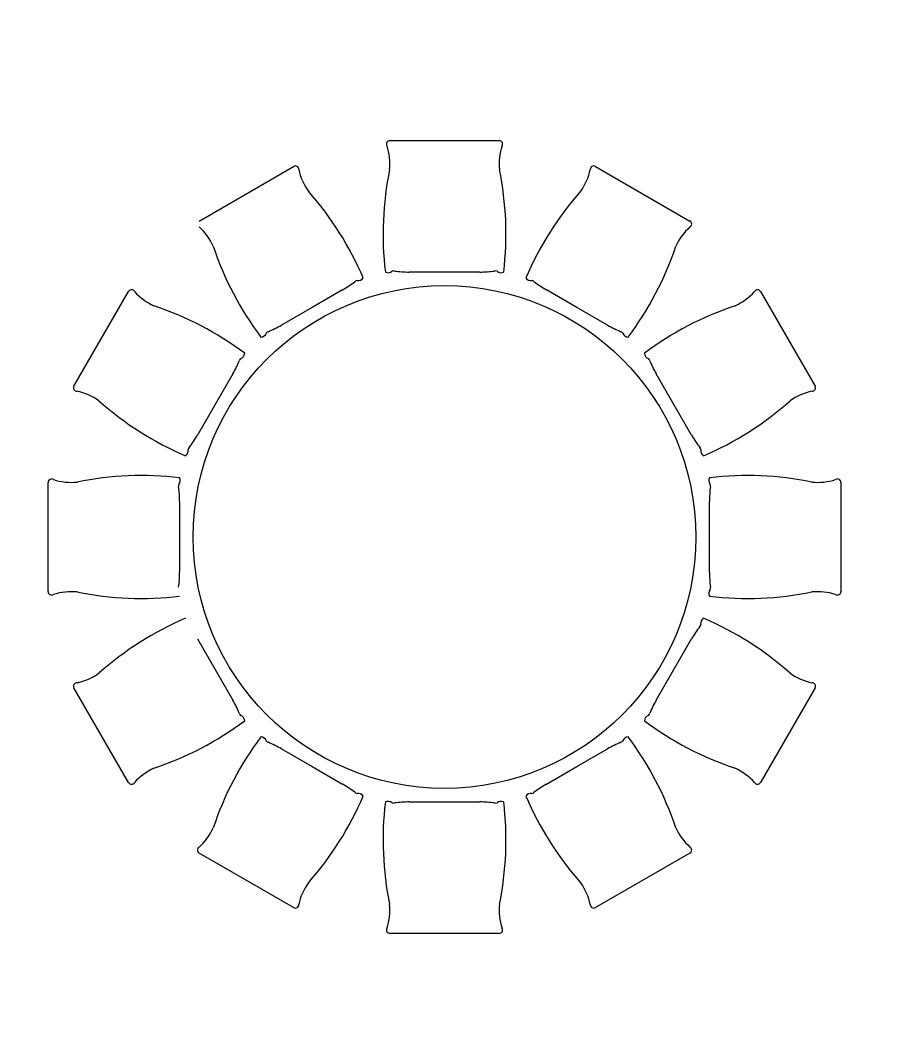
# Model space of a CAD drawing. Header units: millimetres. Extents: x 1443065 to 1517367, y 3763150 to 3779068.
# Drawn here: x 1446372 to 1446686.1, y 3767662 to 3768031.1 of the extents above; entities that cross this region are included whole.
import ezdxf

# ---------------------------------------------------------------- set-up
doc = ezdxf.new("R2010")
doc.units = ezdxf.units.MM
doc.layers.add('m-TAR_duvar', color=8, linetype='Continuous')
doc.layers.add('m-TFR_vitrifiye', color=1, linetype='Continuous')

msp = doc.modelspace()

# ---------------------------------------------------------------- hatches: boundary and pattern name
at = {"layer": 'm-TAR_duvar'}
h = msp.add_hatch(dxfattribs=at)
h.set_pattern_fill('ANSI33', color=256, scale=2)
h.set_pattern_definition([(45, (27620.463, -87954.953), (-8.98025612, 8.98025612), []), (45, (27629.443, -87954.953), (-8.98025612, 8.98025612), [6.35, -3.175])])
h.paths.add_polyline_path([(1454794.44, 3768891.25), (1454777.28, 3769060.22), (1454740.17, 3769224.96), (1454678.91, 3769382.58), (1454596.91, 3769530.2), (1454495.37, 3769665.05), (1454375.86, 3769783.46), (1454239.69, 3769884.92), (1454091.6, 3769966), (1453859.58, 3770075.21), (1453406.13, 3770314.52), (1453184.71, 3770444.62), (1451716.99, 3771328.64), (1451249.47, 3771588.02), (1451035.26, 3771685.46), (1450763.61, 3771809.03), (1450409.17, 3771939.61), (1448897.84, 3772143.01), (1447435.26, 3772002.72), (1445092.32, 3771120.18), (1445146.3, 3764847.08), (1454849.85, 3764847.08)])
h.paths.add_polyline_path([(1445185.96, 3764887.08), (1445132.56, 3771092.6), (1447444.38, 3771963.41), (1448897.07, 3772102.76), (1450399.48, 3771900.56), (1450748.39, 3771772.01), (1451018.7, 3771649.05), (1451231.46, 3771552.27), (1451696.97, 3771294), (1453164.25, 3770410.24), (1453386.65, 3770279.57), (1453841.71, 3770039.41), (1454073.47, 3769930.33), (1454218.03, 3769851.17), (1454349.7, 3769753.07), (1454465.16, 3769638.67), (1454563.29, 3769508.35), (1454642.62, 3769365.55), (1454701.81, 3769213.26), (1454737.73, 3769053.78), (1454754.47, 3768888.95), (1454809.3, 3764887.08)], flags=16)
h.paths.add_polyline_path([(1452002.28, 3765847.08), (1451882.28, 3765847.08), (1451882.28, 3765967.08), (1452002.28, 3765967.08)], flags=0)
h.paths.add_polyline_path([(1452782.41, 3765847.08), (1452782.41, 3765967.08), (1452902.41, 3765967.08), (1452902.41, 3765847.08)], flags=0)
h.paths.add_polyline_path([(1451282.28, 3765847.08), (1451162.28, 3765847.08), (1451162.28, 3765967.08), (1451282.28, 3765967.08)], flags=0)
h.paths.add_polyline_path([(1452002.41, 3766436.58), (1451902.41, 3766436.58), (1451902.41, 3766536.58), (1451902.48, 3766670.96), (1451282.41, 3766670.96), (1451282.41, 3766536.58), (1451282.41, 3766436.58), (1451182.41, 3766436.58), (1451182.41, 3766536.58), (1451227.41, 3766536.58), (1451227.41, 3766715.96), (1451912.48, 3766715.96), (1451912.48, 3766725.96), (1451957.48, 3766725.96), (1451957.48, 3766715.96), (1451957.48, 3766536.58), (1452002.41, 3766536.58)], flags=0)
h.paths.add_polyline_path([(1453715.4, 3765317.08), (1453715.4, 3765377.08), (1453775.4, 3765377.08), (1453775.4, 3765317.08)], flags=0)
h.paths.add_polyline_path([(1452782.41, 3766436.58), (1452782.41, 3766556.58), (1452902.41, 3766556.58), (1452902.41, 3766436.58)], flags=0)
h.paths.add_polyline_path([(1453675.3, 3765847.08), (1453675.3, 3765947.08), (1453775.3, 3765947.08), (1453775.3, 3765847.08)], flags=0)
h.paths.add_polyline_path([(1451957.48, 3766815.96), (1451912.48, 3766815.96), (1451912.48, 3767203.19), (1451227.41, 3767203.19), (1451227.41, 3767446.58), (1451287.41, 3767446.58), (1451287.41, 3767406.58), (1451267.41, 3767406.58), (1451267.41, 3767243.33), (1451917.48, 3767243.33), (1451917.48, 3767406.58), (1451897.48, 3767406.58), (1451897.48, 3767446.58), (1451957.48, 3767446.58), (1451957.48, 3767203.19)], flags=0)
h.paths.add_polyline_path([(1450402.41, 3765847.08), (1450282.41, 3765847.08), (1450282.41, 3765967.08), (1450402.41, 3765967.08)], flags=0)
h.paths.add_polyline_path([(1450272.24, 3765847.08), (1450172.24, 3765847.08), (1450172.24, 3765947.08), (1450272.24, 3765947.08)], flags=0)
h.paths.add_polyline_path([(1454209.8, 3765317.08), (1454209.8, 3765377.08), (1454269.8, 3765377.08), (1454269.8, 3765317.08)], flags=0)
h.paths.add_polyline_path([(1453675.3, 3766436.58), (1453675.3, 3766536.58), (1453775.3, 3766536.58), (1453775.3, 3766436.58)], flags=0)
h.paths.add_polyline_path([(1454209.8, 3765847.08), (1454209.8, 3765907.08), (1454269.8, 3765907.08), (1454269.8, 3765847.08)], flags=0)
h.paths.add_polyline_path([(1450402.41, 3766436.58), (1450282.41, 3766436.58), (1450282.41, 3766556.58), (1450402.41, 3766556.58)], flags=0)
h.paths.add_polyline_path([(1452782.41, 3767196.58), (1452782.41, 3767316.58), (1452902.41, 3767316.58), (1452902.41, 3767196.58)], flags=0)
h.paths.add_polyline_path([(1450272.41, 3766436.58), (1450172.41, 3766436.58), (1450172.41, 3766536.58), (1450272.41, 3766536.58)], flags=0)
h.paths.add_polyline_path([(1449584.07, 3765847.08), (1449484.07, 3765847.08), (1449484.07, 3765947.08), (1449584.07, 3765947.08)], flags=0)
h.paths.add_polyline_path([(1453675.3, 3767196.58), (1453675.3, 3767296.58), (1453775.3, 3767296.58), (1453775.3, 3767196.58)], flags=0)
h.paths.add_polyline_path([(1450402.41, 3767196.58), (1450282.41, 3767196.58), (1450282.41, 3767316.58), (1450402.41, 3767316.58)], flags=0)
h.paths.add_polyline_path([(1450272.41, 3767196.58), (1450172.41, 3767196.58), (1450172.41, 3767296.58), (1450272.41, 3767296.58)], flags=0)
h.paths.add_polyline_path([(1451957.48, 3767847.59), (1451897.48, 3767847.59), (1451897.48, 3767887.59), (1451917.48, 3767887.59), (1451917.48, 3768050.83), (1451267.41, 3768050.83), (1451267.41, 3767887.59), (1451287.41, 3767887.59), (1451287.41, 3767847.59), (1451227.41, 3767847.59), (1451227.41, 3768090.97), (1451912.48, 3768090.97), (1451912.48, 3768477.19), (1451957.48, 3768477.19), (1451957.48, 3768090.97)], flags=0)
h.paths.add_polyline_path([(1449584.07, 3766436.58), (1449484.07, 3766436.58), (1449484.07, 3766536.58), (1449584.07, 3766536.58)], flags=0)
h.paths.add_polyline_path([(1452782.41, 3767976.58), (1452782.41, 3768096.58), (1452902.41, 3768096.58), (1452902.41, 3767976.58)], flags=0)
h.paths.add_polyline_path([(1453675.3, 3767996.58), (1453675.3, 3768096.58), (1453775.3, 3768096.58), (1453775.3, 3767996.58)], flags=0)
h.paths.add_polyline_path([(1448737.73, 3765847.08), (1448577.73, 3765847.08), (1448577.73, 3765947.08), (1448692.73, 3765947.08), (1448692.73, 3766436.58), (1448577.73, 3766436.58), (1448577.73, 3766536.58), (1448737.73, 3766536.58), (1448737.73, 3766436.58), (1448737.73, 3765947.08)], flags=0)
h.paths.add_polyline_path([(1450402.41, 3767976.58), (1450282.41, 3767976.58), (1450282.41, 3768096.58), (1450402.41, 3768096.58)], flags=0)
h.paths.add_polyline_path([(1450272.41, 3767996.58), (1450172.41, 3767996.58), (1450172.41, 3768096.58), (1450272.41, 3768096.58)], flags=0)
h.paths.add_polyline_path([(1451957.48, 3768567.19), (1451912.48, 3768567.19), (1451912.48, 3768577.19), (1451227.41, 3768577.19), (1451227.41, 3768756.58), (1451172.41, 3768756.58), (1451172.41, 3768856.58), (1451282.41, 3768856.58), (1451282.41, 3768756.58), (1451282.41, 3768622.19), (1451902.48, 3768622.19), (1451902.48, 3768756.58), (1451902.41, 3768756.58), (1451902.41, 3768856.58), (1452002.41, 3768856.58), (1452002.41, 3768756.58), (1451957.48, 3768756.58), (1451957.48, 3768577.19)], flags=0)
h.paths.add_polyline_path([(1452002.41, 3768756.58), (1451902.41, 3768756.58), (1451902.41, 3768856.58), (1452002.41, 3768856.58)], flags=0)
h.paths.add_polyline_path([(1452782.41, 3768736.58), (1452782.41, 3768856.58), (1452902.41, 3768856.58), (1452902.41, 3768736.58)], flags=0)
h.paths.add_polyline_path([(1448737.74, 3767196.58), (1448577.74, 3767196.58), (1448577.74, 3767296.58), (1448737.74, 3767296.58)], flags=0)
h.paths.add_polyline_path([(1453675.3, 3768756.58), (1453675.3, 3768856.58), (1453775.3, 3768856.58), (1453775.3, 3768756.58)], flags=0)
h.paths.add_polyline_path([(1450402.41, 3768736.58), (1450282.41, 3768736.58), (1450282.41, 3768856.58), (1450402.41, 3768856.58)], flags=0)
h.paths.add_polyline_path([(1447937.73, 3765847.08), (1447837.73, 3765847.08), (1447837.73, 3765947.08), (1447937.73, 3765947.08)], flags=0)
h.paths.add_polyline_path([(1450272.41, 3768756.58), (1450172.41, 3768756.58), (1450172.41, 3768856.58), (1450272.41, 3768856.58)], flags=0)
h.paths.add_polyline_path([(1453744.51, 3768902.52), (1453693.08, 3768933.43), (1453723.98, 3768984.86), (1453775.41, 3768953.95)], flags=0)
h.paths.add_polyline_path([(1452002.41, 3769327.08), (1451882.41, 3769327.08), (1451882.41, 3769447.08), (1452002.41, 3769447.08)], flags=0)
h.paths.add_polyline_path([(1447937.73, 3766436.58), (1447837.73, 3766436.58), (1447837.73, 3766536.58), (1447937.73, 3766536.58)], flags=0)
h.paths.add_polyline_path([(1451282.41, 3769327.08), (1451162.41, 3769327.08), (1451162.41, 3769447.08), (1451282.41, 3769447.08)], flags=0)
h.paths.add_polyline_path([(1448737.73, 3767996.58), (1448577.73, 3767996.58), (1448577.73, 3768096.58), (1448737.73, 3768096.58)], flags=0)
h.paths.add_polyline_path([(1449584.07, 3768756.58), (1449484.07, 3768756.58), (1449484.07, 3768856.58), (1449584.07, 3768856.58)], flags=0)
h.paths.add_polyline_path([(1450402.41, 3769327.08), (1450282.41, 3769327.08), (1450282.41, 3769447.08), (1450402.41, 3769447.08)], flags=0)
h.paths.add_polyline_path([(1447937.73, 3767196.58), (1447837.73, 3767196.58), (1447837.73, 3767296.58), (1447937.73, 3767296.58)], flags=0)
h.paths.add_polyline_path([(1450272.41, 3769347.08), (1450172.41, 3769347.08), (1450172.41, 3769447.08), (1450272.41, 3769447.08)], flags=0)
h.paths.add_polyline_path([(1448737.73, 3768676.58), (1448637.73, 3768676.58), (1448637.73, 3768856.58), (1448737.73, 3768856.58)], flags=0)
h.paths.add_polyline_path([(1449584.07, 3769347.08), (1449484.07, 3769347.08), (1449484.07, 3769447.08), (1449584.07, 3769447.08)], flags=0)
h.paths.add_polyline_path([(1447037.73, 3765847.08), (1446937.73, 3765847.08), (1446937.73, 3765947.08), (1447037.73, 3765947.08)], flags=0)
h.paths.add_polyline_path([(1447937.73, 3767996.58), (1447837.73, 3767996.58), (1447837.73, 3768096.58), (1447937.73, 3768096.58)], flags=0)
h.paths.add_polyline_path([(1447037.73, 3766436.58), (1446937.73, 3766436.58), (1446937.73, 3766536.58), (1447037.73, 3766536.58)], flags=0)
h.paths.add_polyline_path([(1451282.41, 3770304.32), (1451182.41, 3770304.32), (1451182.41, 3770444.32), (1451212.41, 3770486.32), (1451322.41, 3770421.32)], flags=0)
h.paths.add_polyline_path([(1447037.73, 3767196.58), (1446937.73, 3767196.58), (1446937.73, 3767296.58), (1447037.73, 3767296.58)], flags=0)
h.paths.add_polyline_path([(1448737.73, 3769347.08), (1448637.73, 3769347.08), (1448637.73, 3769447.08), (1448737.73, 3769447.08)], flags=0)
h.paths.add_polyline_path([(1447937.73, 3768756.58), (1447837.73, 3768756.58), (1447837.73, 3768856.58), (1447937.73, 3768856.58)], flags=0)
h.paths.add_polyline_path([(1450382.41, 3770315.63), (1450282.41, 3770315.63), (1450282.41, 3770415.63), (1450382.41, 3770415.63)], flags=0)
h.paths.add_polyline_path([(1450272.41, 3770315.63), (1450172.41, 3770315.63), (1450172.41, 3770415.63), (1450272.41, 3770415.63)], flags=0)
h.paths.add_polyline_path([(1446297.73, 3765847.08), (1446137.73, 3765847.08), (1446137.73, 3765947.08), (1446137.73, 3766436.58), (1446137.73, 3766536.58), (1446137.74, 3767196.58), (1446137.74, 3767296.58), (1446137.73, 3767996.58), (1446137.73, 3768096.58), (1446297.73, 3768096.58), (1446297.73, 3767996.58), (1446167.73, 3767996.58), (1446167.74, 3767296.58), (1446297.74, 3767296.58), (1446297.74, 3767196.58), (1446167.74, 3767196.58), (1446167.74, 3766536.58), (1446297.73, 3766536.58), (1446297.73, 3766436.58), (1446182.73, 3766436.58), (1446182.73, 3765947.08), (1446297.73, 3765947.08)], flags=0)
h.paths.add_polyline_path([(1447037.73, 3767996.58), (1446937.73, 3767996.58), (1446937.73, 3768096.58), (1447037.73, 3768096.58)], flags=0)
h.paths.add_polyline_path([(1449584.07, 3770315.63), (1449484.07, 3770315.63), (1449484.07, 3770415.63), (1449584.07, 3770415.63)], flags=0)
h.paths.add_polyline_path([(1447937.73, 3769347.08), (1447837.73, 3769347.08), (1447837.73, 3769447.08), (1447937.73, 3769447.08)], flags=0)
h.paths.add_polyline_path([(1450382.41, 3770936.73), (1450282.41, 3770936.73), (1450282.41, 3771036.73), (1450382.41, 3771036.73)], flags=0)
h.paths.add_polyline_path([(1450272.41, 3770936.73), (1450172.41, 3770936.73), (1450172.41, 3771036.73), (1450272.41, 3771036.73)], flags=0)
h.paths.add_polyline_path([(1447037.73, 3768756.58), (1446937.73, 3768756.58), (1446937.73, 3768811.58), (1446237.73, 3768811.58), (1446237.73, 3768676.58), (1446137.73, 3768676.58), (1446137.73, 3768856.58), (1446237.73, 3768856.58), (1446937.73, 3768856.58), (1447037.73, 3768856.58)], flags=0)
h.paths.add_polyline_path([(1448737.73, 3770315.63), (1448637.73, 3770315.63), (1448637.73, 3770415.63), (1448737.73, 3770415.63)], flags=0)
h.paths.add_polyline_path([(1449584.07, 3770936.73), (1449484.07, 3770936.73), (1449484.07, 3771036.73), (1449584.07, 3771036.73)], flags=0)
h.paths.add_polyline_path([(1447037.73, 3769347.08), (1446937.73, 3769347.08), (1446937.73, 3769447.08), (1447037.73, 3769447.08)], flags=0)
h.paths.add_polyline_path([(1447937.73, 3770315.63), (1447837.73, 3770315.63), (1447837.73, 3770415.63), (1447937.73, 3770415.63)], flags=0)
h.paths.add_polyline_path([(1448737.73, 3770936.73), (1448637.73, 3770936.73), (1448637.73, 3771036.73), (1448737.73, 3771036.73)], flags=0)
h.paths.add_polyline_path([(1447937.73, 3770936.73), (1447837.73, 3770936.73), (1447837.73, 3770994.84), (1447050.81, 3770749.36), (1446602.71, 3770578.53), (1446587.72, 3770615.63), (1447037.72, 3770787.18), (1447837.73, 3771036.74), (1447837.73, 3771036.73), (1447937.73, 3771036.73)], flags=0)
h.paths.add_polyline_path([(1446237.73, 3769347.08), (1446137.73, 3769347.08), (1446137.73, 3769447.08), (1446237.73, 3769447.08)], flags=0)
h.paths.add_polyline_path([(1447037.73, 3770315.63), (1446937.73, 3770315.63), (1446937.73, 3770415.63), (1447037.73, 3770415.63)], flags=0)
h.paths.add_polyline_path([(1448660.01, 3771597.82), (1447860.1, 3771521.18), (1447552.68, 3771491.72), (1447491.35, 3771468.18), (1447044.88, 3771300), (1446969.92, 3771271.77), (1446669.55, 3771158.63), (1446594.78, 3771130.46), (1446580.68, 3771167.89), (1446655.55, 3771196.09), (1446955.91, 3771309.24), (1447030.68, 3771337.4), (1447477.02, 3771505.52), (1447543.43, 3771531.02), (1447856.29, 3771561), (1448656.29, 3771637.64), (1448735.81, 3771645.27), (1448739.63, 3771605.46)], flags=0)
h.paths.add_polyline_path([(1446237.73, 3770315.63), (1446137.73, 3770315.63), (1446137.73, 3770415.63), (1446237.73, 3770415.63)], flags=0)
h.paths.add_polyline_path([(1445658.49, 3770330.63), (1445618.49, 3770330.63), (1445618.49, 3770415.63), (1445658.49, 3770415.63)], flags=0)
h.paths.add_polyline_path([(1446219.64, 3770989.15), (1446144.77, 3770960.95), (1446130.67, 3770998.39), (1446205.54, 3771026.59)], flags=0)
h.paths.add_polyline_path([(1445657.98, 3770633.33), (1445617.98, 3770633.33), (1445617.98, 3770676.33), (1445622.15, 3770718.96), (1445637.3, 3770759.27), (1445660.29, 3770795.68), (1445690.16, 3770826.69), (1445725.69, 3770851.02), (1445765.4, 3770867.66), (1445807.98, 3770875.83), (1445820.98, 3770837.33), (1445785.48, 3770830.15), (1445752.15, 3770815.88), (1445722.26, 3770795.37), (1445696.95, 3770769.42), (1445677.21, 3770739.01), (1445663.79, 3770705.34), (1445658.98, 3770670.83)], flags=0)

# ---------------------------------------------------------------- linework, layer by layer
at = {"layer": 'm-TFR_vitrifiye'}
for p, q in [((1446506.77, 3767987.19), (1446546.57, 3767987.19)), ((1446506.77, 3767987.19), (1446546.57, 3767987.19)), ((1446437.18, 3767957.87), (1446471.65, 3767977.78)), ((1446437.18, 3767957.87), (1446471.65, 3767977.78)), ((1446581.69, 3767977.78), (1446616.16, 3767957.87)), ((1446581.69, 3767977.78), (1446616.16, 3767957.87)), ((1446526.67, 3767939.26), (1446513.79, 3767939.26)), ((1446526.67, 3767939.26), (1446513.79, 3767939.26)), ((1446539.55, 3767939.26), (1446526.67, 3767939.26)), ((1446539.55, 3767939.26), (1446526.67, 3767939.26)), ((1446391.57, 3767897.7), (1446411.47, 3767932.17)), ((1446391.57, 3767897.7), (1446411.47, 3767932.17)), ((1446489.53, 3767932.76), (1446478.38, 3767926.32)), ((1446489.53, 3767932.76), (1446478.38, 3767926.32)), ((1446574.96, 3767926.32), (1446563.81, 3767932.76)), ((1446574.96, 3767926.32), (1446563.81, 3767932.76)), ((1446641.87, 3767932.17), (1446661.77, 3767897.7)), ((1446641.87, 3767932.17), (1446661.77, 3767897.7)), ((1446478.38, 3767926.32), (1446467.22, 3767919.88)), ((1446478.38, 3767926.32), (1446467.22, 3767919.88)), ((1446586.12, 3767919.88), (1446574.96, 3767926.32)), ((1446586.12, 3767919.88), (1446574.96, 3767926.32)), ((1446449.47, 3767902.13), (1446443.03, 3767890.97)), ((1446449.47, 3767902.13), (1446443.03, 3767890.97)), ((1446610.31, 3767890.97), (1446603.87, 3767902.13)), ((1446610.31, 3767890.97), (1446603.87, 3767902.13)), ((1446443.03, 3767890.97), (1446436.59, 3767879.81)), ((1446443.03, 3767890.97), (1446436.59, 3767879.81)), ((1446616.75, 3767879.81), (1446610.31, 3767890.97)), ((1446616.75, 3767879.81), (1446610.31, 3767890.97)), ((1446382.16, 3767822.77), (1446382.16, 3767862.58)), ((1446382.16, 3767822.77), (1446382.16, 3767862.58)), ((1446671.18, 3767862.58), (1446671.18, 3767822.77)), ((1446671.18, 3767862.58), (1446671.18, 3767822.77)), ((1446430.09, 3767855.56), (1446430.09, 3767842.68)), ((1446430.09, 3767855.56), (1446430.09, 3767842.68)), ((1446623.25, 3767842.68), (1446623.25, 3767855.56)), ((1446623.25, 3767842.68), (1446623.25, 3767855.56)), ((1446430.09, 3767842.68), (1446430.09, 3767829.79)), ((1446430.09, 3767842.68), (1446430.09, 3767829.79)), ((1446623.25, 3767829.79), (1446623.25, 3767842.68)), ((1446623.25, 3767829.79), (1446623.25, 3767842.68)), ((1446436.59, 3767805.54), (1446443.03, 3767794.39)), ((1446436.59, 3767805.54), (1446443.03, 3767794.39)), ((1446610.31, 3767794.39), (1446616.75, 3767805.54)), ((1446610.31, 3767794.39), (1446616.75, 3767805.54)), ((1446443.03, 3767794.39), (1446449.47, 3767783.23)), ((1446443.03, 3767794.39), (1446449.47, 3767783.23)), ((1446603.87, 3767783.23), (1446610.31, 3767794.39)), ((1446603.87, 3767783.23), (1446610.31, 3767794.39)), ((1446411.47, 3767753.19), (1446391.57, 3767787.66)), ((1446411.47, 3767753.19), (1446391.57, 3767787.66)), ((1446661.77, 3767787.66), (1446641.87, 3767753.19)), ((1446661.77, 3767787.66), (1446641.87, 3767753.19)), ((1446467.22, 3767765.47), (1446478.38, 3767759.03)), ((1446467.22, 3767765.47), (1446478.38, 3767759.03)), ((1446574.96, 3767759.03), (1446586.12, 3767765.47)), ((1446574.96, 3767759.03), (1446586.12, 3767765.47)), ((1446478.38, 3767759.03), (1446489.53, 3767752.59)), ((1446478.38, 3767759.03), (1446489.53, 3767752.59)), ((1446563.81, 3767752.59), (1446574.96, 3767759.03)), ((1446563.81, 3767752.59), (1446574.96, 3767759.03)), ((1446513.79, 3767746.09), (1446526.67, 3767746.09)), ((1446513.79, 3767746.09), (1446526.67, 3767746.09)), ((1446526.67, 3767746.09), (1446539.55, 3767746.09)), ((1446526.67, 3767746.09), (1446539.55, 3767746.09)), ((1446471.65, 3767707.58), (1446437.18, 3767727.48)), ((1446471.65, 3767707.58), (1446437.18, 3767727.48)), ((1446616.16, 3767727.48), (1446581.69, 3767707.58)), ((1446616.16, 3767727.48), (1446581.69, 3767707.58)), ((1446546.57, 3767698.17), (1446506.77, 3767698.17)), ((1446546.57, 3767698.17), (1446506.77, 3767698.17))]:
    msp.add_line(p, q, dxfattribs=at)
msp.add_circle((1446526.67, 3767842.68), 91.63, dxfattribs=at)
msp.add_circle((1446526.67, 3767842.68), 91.63, dxfattribs=at)
for centre, radius, start, end in [((1446506.76, 3767985.94), 1.25, 89.8292, 211.4999), ((1446506.76, 3767985.94), 1.25, 89.8292, 211.4999), ((1446485.29, 3767978.67), 21.46, 354.5513, 17.9661), ((1446485.29, 3767978.67), 21.46, 354.5513, 17.9661), ((1446546.58, 3767985.94), 1.25, 328.5001, 90.1708), ((1446546.58, 3767985.94), 1.25, 328.5001, 90.1708), ((1446568.05, 3767978.67), 21.46, 162.0339, 185.4487), ((1446568.05, 3767978.67), 21.46, 162.0339, 185.4487), ((1446472.28, 3767976.7), 1.25, 358.5001, 120.1708), ((1446472.28, 3767976.7), 1.25, 358.5001, 120.1708), ((1446581.06, 3767976.7), 1.25, 59.8292, 181.4999), ((1446581.06, 3767976.7), 1.25, 59.8292, 181.4999), ((1446494.51, 3767981.14), 21.46, 192.0339, 215.4487), ((1446494.51, 3767981.14), 21.46, 192.0339, 215.4487), ((1446621.23, 3767953.18), 116.96, 168.4357, 186.8363), ((1446621.23, 3767953.18), 116.96, 168.4357, 186.8363), ((1446432.11, 3767953.18), 116.96, 353.1637, 11.5643), ((1446432.11, 3767953.18), 116.96, 353.1637, 11.5643), ((1446558.83, 3767981.14), 21.46, 324.5513, 347.9661), ((1446558.83, 3767981.14), 21.46, 324.5513, 347.9661), ((1446389.52, 3767891.1), 116.96, 23.1637, 41.5643), ((1446389.52, 3767891.1), 116.96, 23.1637, 41.5643), ((1446663.82, 3767891.1), 116.96, 138.4357, 156.8363), ((1446663.82, 3767891.1), 116.96, 138.4357, 156.8363), ((1446422.84, 3767939.76), 21.46, 24.5513, 47.9661), ((1446422.84, 3767939.76), 21.46, 24.5513, 47.9661), ((1446630.5, 3767939.76), 21.46, 132.0339, 155.4487), ((1446630.5, 3767939.76), 21.46, 132.0339, 155.4487), ((1446615.54, 3767956.79), 1.25, 298.5001, 60.1708), ((1446615.54, 3767956.79), 1.25, 298.5001, 60.1708), ((1446553.31, 3767985.66), 116.96, 198.4357, 216.8363), ((1446553.31, 3767985.66), 116.96, 198.4357, 216.8363), ((1446500.03, 3767985.66), 116.96, 323.1637, 341.5643), ((1446500.03, 3767985.66), 116.96, 323.1637, 341.5643), ((1446495.21, 3767938.31), 2.2, 259.5236, 326.8039), ((1446495.21, 3767938.31), 2.2, 259.5236, 326.8039), ((1446506.1, 3767941.22), 2.2, 243.1961, 310.4764), ((1446506.1, 3767941.22), 2.2, 243.1961, 310.4764), ((1446508.06, 3767938.48), 1.19, 71.7536, 116.5375), ((1446508.06, 3767938.48), 1.19, 71.7536, 116.5375), ((1446514.26, 3767986.89), 47.64, 262.9704, 269.4301), ((1446514.26, 3767986.89), 47.64, 262.9704, 269.4301), ((1446539.08, 3767986.89), 47.64, 270.5699, 277.0296), ((1446539.08, 3767986.89), 47.64, 270.5699, 277.0296), ((1446545.28, 3767938.48), 1.19, 63.4625, 108.2464), ((1446545.28, 3767938.48), 1.19, 63.4625, 108.2464), ((1446547.24, 3767941.22), 2.2, 229.5236, 296.8039), ((1446547.24, 3767941.22), 2.2, 229.5236, 296.8039), ((1446558.13, 3767938.31), 2.2, 213.1961, 280.4764), ((1446558.13, 3767938.31), 2.2, 213.1961, 280.4764), ((1446465.31, 3767973.78), 47.64, 300.5699, 307.0296), ((1446465.31, 3767973.78), 47.64, 300.5699, 307.0296), ((1446494.88, 3767934.95), 1.19, 93.4625, 138.2464), ((1446494.88, 3767934.95), 1.19, 93.4625, 138.2464), ((1446558.46, 3767934.95), 1.19, 41.7536, 86.5375), ((1446558.46, 3767934.95), 1.19, 41.7536, 86.5375), ((1446588.03, 3767973.78), 47.64, 232.9704, 239.4301), ((1446588.03, 3767973.78), 47.64, 232.9704, 239.4301), ((1446412.56, 3767931.55), 1.25, 28.5001, 150.1708), ((1446412.56, 3767931.55), 1.25, 28.5001, 150.1708), ((1446429.59, 3767946.51), 21.46, 222.0339, 245.4487), ((1446429.59, 3767946.51), 21.46, 222.0339, 245.4487), ((1446623.75, 3767946.51), 21.46, 294.5513, 317.9661), ((1446623.75, 3767946.51), 21.46, 294.5513, 317.9661), ((1446640.78, 3767931.55), 1.25, 29.8292, 151.4999), ((1446640.78, 3767931.55), 1.25, 29.8292, 151.4999), ((1446383.69, 3767816.04), 116.96, 53.1637, 71.5643), ((1446383.69, 3767816.04), 116.96, 53.1637, 71.5643), ((1446669.65, 3767816.04), 116.96, 108.4357, 126.8363), ((1446669.65, 3767816.04), 116.96, 108.4357, 126.8363), ((1446443.82, 3767961.37), 47.64, 292.9704, 299.4301), ((1446443.82, 3767961.37), 47.64, 292.9704, 299.4301), ((1446609.52, 3767961.37), 47.64, 240.5699, 247.0296), ((1446609.52, 3767961.37), 47.64, 240.5699, 247.0296), ((1446459.58, 3767917.74), 2.2, 273.1961, 340.4764), ((1446459.58, 3767917.74), 2.2, 273.1961, 340.4764), ((1446462.65, 3767916.34), 1.19, 101.7536, 146.5375), ((1446462.65, 3767916.34), 1.19, 101.7536, 146.5375), ((1446590.69, 3767916.34), 1.19, 33.4625, 78.2464), ((1446590.69, 3767916.34), 1.19, 33.4625, 78.2464), ((1446593.76, 3767917.74), 2.2, 199.5236, 266.8039), ((1446593.76, 3767917.74), 2.2, 199.5236, 266.8039), ((1446453, 3767906.7), 1.19, 123.4625, 168.2464), ((1446453, 3767906.7), 1.19, 123.4625, 168.2464), ((1446451.61, 3767909.77), 2.2, 289.5236, 356.8039), ((1446451.61, 3767909.77), 2.2, 289.5236, 356.8039), ((1446601.73, 3767909.77), 2.2, 183.1961, 250.4764), ((1446601.73, 3767909.77), 2.2, 183.1961, 250.4764), ((1446600.34, 3767906.7), 1.19, 11.7536, 56.5375), ((1446600.34, 3767906.7), 1.19, 11.7536, 56.5375), ((1446407.98, 3767925.53), 47.64, 330.5699, 337.0296), ((1446407.98, 3767925.53), 47.64, 330.5699, 337.0296), ((1446645.36, 3767925.53), 47.64, 202.9704, 209.4301), ((1446645.36, 3767925.53), 47.64, 202.9704, 209.4301), ((1446392.65, 3767897.07), 1.25, 149.8292, 271.4999), ((1446392.65, 3767897.07), 1.25, 149.8292, 271.4999), ((1446660.69, 3767897.07), 1.25, 268.5001, 30.1708), ((1446660.69, 3767897.07), 1.25, 268.5001, 30.1708), ((1446388.21, 3767874.83), 21.46, 54.5513, 77.9661), ((1446388.21, 3767874.83), 21.46, 54.5513, 77.9661), ((1446665.13, 3767874.83), 21.46, 102.0339, 125.4487), ((1446665.13, 3767874.83), 21.46, 102.0339, 125.4487), ((1446478.25, 3767979.82), 116.96, 228.4357, 246.8363), ((1446478.25, 3767979.82), 116.96, 228.4357, 246.8363), ((1446575.09, 3767979.82), 116.96, 293.1637, 311.5643), ((1446575.09, 3767979.82), 116.96, 293.1637, 311.5643), ((1446395.57, 3767904.04), 47.64, 322.9704, 329.4301), ((1446395.57, 3767904.04), 47.64, 322.9704, 329.4301), ((1446657.77, 3767904.04), 47.64, 210.5699, 217.0296), ((1446657.77, 3767904.04), 47.64, 210.5699, 217.0296), ((1446431.04, 3767874.13), 2.2, 303.1961, 10.4764), ((1446431.04, 3767874.13), 2.2, 303.1961, 10.4764), ((1446434.39, 3767874.46), 1.19, 131.7536, 176.5375), ((1446434.39, 3767874.46), 1.19, 131.7536, 176.5375), ((1446618.95, 3767874.46), 1.19, 3.4625, 48.2464), ((1446618.95, 3767874.46), 1.19, 3.4625, 48.2464), ((1446622.3, 3767874.13), 2.2, 169.5236, 236.8039), ((1446622.3, 3767874.13), 2.2, 169.5236, 236.8039), ((1446383.41, 3767862.58), 1.25, 58.5001, 180.1708), ((1446383.41, 3767862.58), 1.25, 58.5001, 180.1708), ((1446390.68, 3767884.06), 21.46, 252.0339, 275.4487), ((1446390.68, 3767884.06), 21.46, 252.0339, 275.4487), ((1446416.16, 3767748.11), 116.96, 83.1637, 101.5643), ((1446416.16, 3767748.11), 116.96, 83.1637, 101.5643), ((1446428.12, 3767863.25), 2.2, 319.5236, 26.8039), ((1446428.12, 3767863.25), 2.2, 319.5236, 26.8039), ((1446625.22, 3767863.25), 2.2, 153.1961, 220.4764), ((1446625.22, 3767863.25), 2.2, 153.1961, 220.4764), ((1446637.18, 3767748.11), 116.96, 78.4357, 96.8363), ((1446637.18, 3767748.11), 116.96, 78.4357, 96.8363), ((1446662.66, 3767884.06), 21.46, 264.5513, 287.9661), ((1446662.66, 3767884.06), 21.46, 264.5513, 287.9661), ((1446669.93, 3767862.58), 1.25, 359.8292, 121.4999), ((1446669.93, 3767862.58), 1.25, 359.8292, 121.4999), ((1446430.86, 3767861.29), 1.19, 153.4625, 198.2464), ((1446430.86, 3767861.29), 1.19, 153.4625, 198.2464), ((1446382.45, 3767855.09), 47.64, 0.5699, 7.0296), ((1446382.45, 3767855.09), 47.64, 0.5699, 7.0296), ((1446670.89, 3767855.09), 47.64, 172.9704, 179.4301), ((1446670.89, 3767855.09), 47.64, 172.9704, 179.4301), ((1446622.48, 3767861.29), 1.19, 341.7536, 26.5375), ((1446622.48, 3767861.29), 1.19, 341.7536, 26.5375), ((1446382.45, 3767830.27), 47.64, 352.9704, 359.4301), ((1446382.45, 3767830.27), 47.64, 352.9704, 359.4301), ((1446670.89, 3767830.27), 47.64, 180.5699, 187.0296), ((1446670.89, 3767830.27), 47.64, 180.5699, 187.0296), ((1446383.41, 3767822.77), 1.25, 179.8292, 301.4999), ((1446383.41, 3767822.77), 1.25, 179.8292, 301.4999), ((1446390.68, 3767801.29), 21.46, 84.5513, 107.9661), ((1446390.68, 3767801.29), 21.46, 84.5513, 107.9661), ((1446416.16, 3767937.24), 116.96, 258.4357, 276.8363), ((1446416.16, 3767937.24), 116.96, 258.4357, 276.8363), ((1446625.22, 3767822.11), 2.2, 139.5236, 206.8039), ((1446625.22, 3767822.11), 2.2, 139.5236, 206.8039), ((1446637.18, 3767937.24), 116.96, 263.1637, 281.5643), ((1446637.18, 3767937.24), 116.96, 263.1637, 281.5643), ((1446622.48, 3767824.07), 1.19, 333.4625, 18.2464), ((1446622.48, 3767824.07), 1.19, 333.4625, 18.2464), ((1446662.66, 3767801.29), 21.46, 72.0339, 95.4487), ((1446662.66, 3767801.29), 21.46, 72.0339, 95.4487), ((1446669.93, 3767822.77), 1.25, 238.5001, 0.1708), ((1446669.93, 3767822.77), 1.25, 238.5001, 0.1708), ((1446478.25, 3767705.53), 116.96, 113.1637, 131.5643), ((1446478.25, 3767705.53), 116.96, 113.1637, 131.5643), ((1446622.3, 3767811.22), 2.2, 123.1961, 190.4764), ((1446622.3, 3767811.22), 2.2, 123.1961, 190.4764), ((1446575.09, 3767705.53), 116.96, 48.4357, 66.8363), ((1446575.09, 3767705.53), 116.96, 48.4357, 66.8363), ((1446657.77, 3767781.31), 47.64, 142.9704, 149.4301), ((1446657.77, 3767781.31), 47.64, 142.9704, 149.4301), ((1446618.95, 3767810.89), 1.19, 311.7536, 356.5375), ((1446618.95, 3767810.89), 1.19, 311.7536, 356.5375), ((1446388.21, 3767810.52), 21.46, 282.0339, 305.4487), ((1446388.21, 3767810.52), 21.46, 282.0339, 305.4487), ((1446665.13, 3767810.52), 21.46, 234.5513, 257.9661), ((1446665.13, 3767810.52), 21.46, 234.5513, 257.9661), ((1446392.65, 3767788.29), 1.25, 88.5001, 210.1708), ((1446392.65, 3767788.29), 1.25, 88.5001, 210.1708), ((1446660.69, 3767788.29), 1.25, 329.8292, 91.4999), ((1446660.69, 3767788.29), 1.25, 329.8292, 91.4999), ((1446407.98, 3767759.82), 47.64, 22.9704, 29.4301), ((1446407.98, 3767759.82), 47.64, 22.9704, 29.4301), ((1446645.36, 3767759.82), 47.64, 150.5699, 157.0296), ((1446645.36, 3767759.82), 47.64, 150.5699, 157.0296), ((1446453, 3767778.66), 1.19, 191.7536, 236.5375), ((1446453, 3767778.66), 1.19, 191.7536, 236.5375), ((1446600.34, 3767778.66), 1.19, 303.4625, 348.2464), ((1446600.34, 3767778.66), 1.19, 303.4625, 348.2464), ((1446383.69, 3767869.32), 116.96, 288.4357, 306.8363), ((1446383.69, 3767869.32), 116.96, 288.4357, 306.8363), ((1446451.61, 3767775.59), 2.2, 3.1961, 70.4764), ((1446451.61, 3767775.59), 2.2, 3.1961, 70.4764), ((1446601.73, 3767775.59), 2.2, 109.5236, 176.8039), ((1446601.73, 3767775.59), 2.2, 109.5236, 176.8039), ((1446669.65, 3767869.32), 116.96, 233.1637, 251.5643), ((1446669.65, 3767869.32), 116.96, 233.1637, 251.5643), ((1446553.31, 3767699.69), 116.96, 143.1637, 161.5643), ((1446553.31, 3767699.69), 116.96, 143.1637, 161.5643), ((1446459.58, 3767767.62), 2.2, 19.5236, 86.8039), ((1446459.58, 3767767.62), 2.2, 19.5236, 86.8039), ((1446462.65, 3767769.01), 1.19, 213.4625, 258.2464), ((1446462.65, 3767769.01), 1.19, 213.4625, 258.2464), ((1446443.82, 3767723.99), 47.64, 60.5699, 67.0296), ((1446443.82, 3767723.99), 47.64, 60.5699, 67.0296), ((1446609.52, 3767723.99), 47.64, 112.9704, 119.4301), ((1446609.52, 3767723.99), 47.64, 112.9704, 119.4301), ((1446590.69, 3767769.01), 1.19, 281.7536, 326.5375), ((1446590.69, 3767769.01), 1.19, 281.7536, 326.5375), ((1446593.76, 3767767.62), 2.2, 93.1961, 160.4764), ((1446593.76, 3767767.62), 2.2, 93.1961, 160.4764), ((1446500.03, 3767699.69), 116.96, 18.4357, 36.8363), ((1446500.03, 3767699.69), 116.96, 18.4357, 36.8363), ((1446429.59, 3767738.84), 21.46, 114.5513, 137.9661), ((1446429.59, 3767738.84), 21.46, 114.5513, 137.9661), ((1446623.75, 3767738.84), 21.46, 42.0339, 65.4487), ((1446623.75, 3767738.84), 21.46, 42.0339, 65.4487), ((1446412.56, 3767753.81), 1.25, 209.8292, 331.4999), ((1446412.56, 3767753.81), 1.25, 209.8292, 331.4999), ((1446465.31, 3767711.58), 47.64, 52.9704, 59.4301), ((1446465.31, 3767711.58), 47.64, 52.9704, 59.4301), ((1446588.03, 3767711.58), 47.64, 120.5699, 127.0296), ((1446588.03, 3767711.58), 47.64, 120.5699, 127.0296), ((1446640.78, 3767753.81), 1.25, 208.5001, 330.1708), ((1446640.78, 3767753.81), 1.25, 208.5001, 330.1708), ((1446494.88, 3767750.4), 1.19, 221.7536, 266.5375), ((1446494.88, 3767750.4), 1.19, 221.7536, 266.5375), ((1446495.21, 3767747.05), 2.2, 33.1961, 100.4764), ((1446495.21, 3767747.05), 2.2, 33.1961, 100.4764), ((1446558.13, 3767747.05), 2.2, 79.5236, 146.8039), ((1446558.13, 3767747.05), 2.2, 79.5236, 146.8039), ((1446558.46, 3767750.4), 1.19, 273.4625, 318.2464), ((1446558.46, 3767750.4), 1.19, 273.4625, 318.2464), ((1446389.52, 3767794.26), 116.96, 318.4357, 336.8363), ((1446389.52, 3767794.26), 116.96, 318.4357, 336.8363), ((1446621.23, 3767732.17), 116.96, 173.1637, 191.5643), ((1446621.23, 3767732.17), 116.96, 173.1637, 191.5643), ((1446506.1, 3767744.13), 2.2, 49.5236, 116.8039), ((1446506.1, 3767744.13), 2.2, 49.5236, 116.8039), ((1446508.06, 3767746.87), 1.19, 243.4625, 288.2464), ((1446508.06, 3767746.87), 1.19, 243.4625, 288.2464), ((1446514.26, 3767698.46), 47.64, 90.5699, 97.0296), ((1446514.26, 3767698.46), 47.64, 90.5699, 97.0296), ((1446539.08, 3767698.46), 47.64, 82.9704, 89.4301), ((1446539.08, 3767698.46), 47.64, 82.9704, 89.4301), ((1446545.28, 3767746.87), 1.19, 251.7536, 296.5375), ((1446545.28, 3767746.87), 1.19, 251.7536, 296.5375), ((1446547.24, 3767744.13), 2.2, 63.1961, 130.4764), ((1446547.24, 3767744.13), 2.2, 63.1961, 130.4764), ((1446432.11, 3767732.17), 116.96, 348.4357, 6.8363), ((1446432.11, 3767732.17), 116.96, 348.4357, 6.8363), ((1446663.82, 3767794.26), 116.96, 203.1637, 221.5643), ((1446663.82, 3767794.26), 116.96, 203.1637, 221.5643), ((1446422.84, 3767745.6), 21.46, 312.0339, 335.4487), ((1446422.84, 3767745.6), 21.46, 312.0339, 335.4487), ((1446630.5, 3767745.6), 21.46, 204.5513, 227.9661), ((1446630.5, 3767745.6), 21.46, 204.5513, 227.9661), ((1446437.8, 3767728.56), 1.25, 118.5001, 240.1708), ((1446437.8, 3767728.56), 1.25, 118.5001, 240.1708), ((1446615.54, 3767728.56), 1.25, 299.8292, 61.4999), ((1446615.54, 3767728.56), 1.25, 299.8292, 61.4999), ((1446494.51, 3767704.22), 21.46, 144.5513, 167.9661), ((1446494.51, 3767704.22), 21.46, 144.5513, 167.9661), ((1446558.83, 3767704.22), 21.46, 12.0339, 35.4487), ((1446558.83, 3767704.22), 21.46, 12.0339, 35.4487), ((1446472.28, 3767708.66), 1.25, 239.8292, 1.4999), ((1446472.28, 3767708.66), 1.25, 239.8292, 1.4999), ((1446485.29, 3767706.69), 21.46, 342.0339, 5.4487), ((1446485.29, 3767706.69), 21.46, 342.0339, 5.4487), ((1446568.05, 3767706.69), 21.46, 174.5513, 197.9661), ((1446568.05, 3767706.69), 21.46, 174.5513, 197.9661), ((1446581.06, 3767708.66), 1.25, 178.5001, 300.1708), ((1446581.06, 3767708.66), 1.25, 178.5001, 300.1708), ((1446506.76, 3767699.42), 1.25, 148.5001, 270.1708), ((1446506.76, 3767699.42), 1.25, 148.5001, 270.1708), ((1446546.58, 3767699.42), 1.25, 269.8292, 31.4999), ((1446546.58, 3767699.42), 1.25, 269.8292, 31.4999)]:
    msp.add_arc(centre, radius, start, end, dxfattribs=at)

doc.saveas('drawing.dxf')
